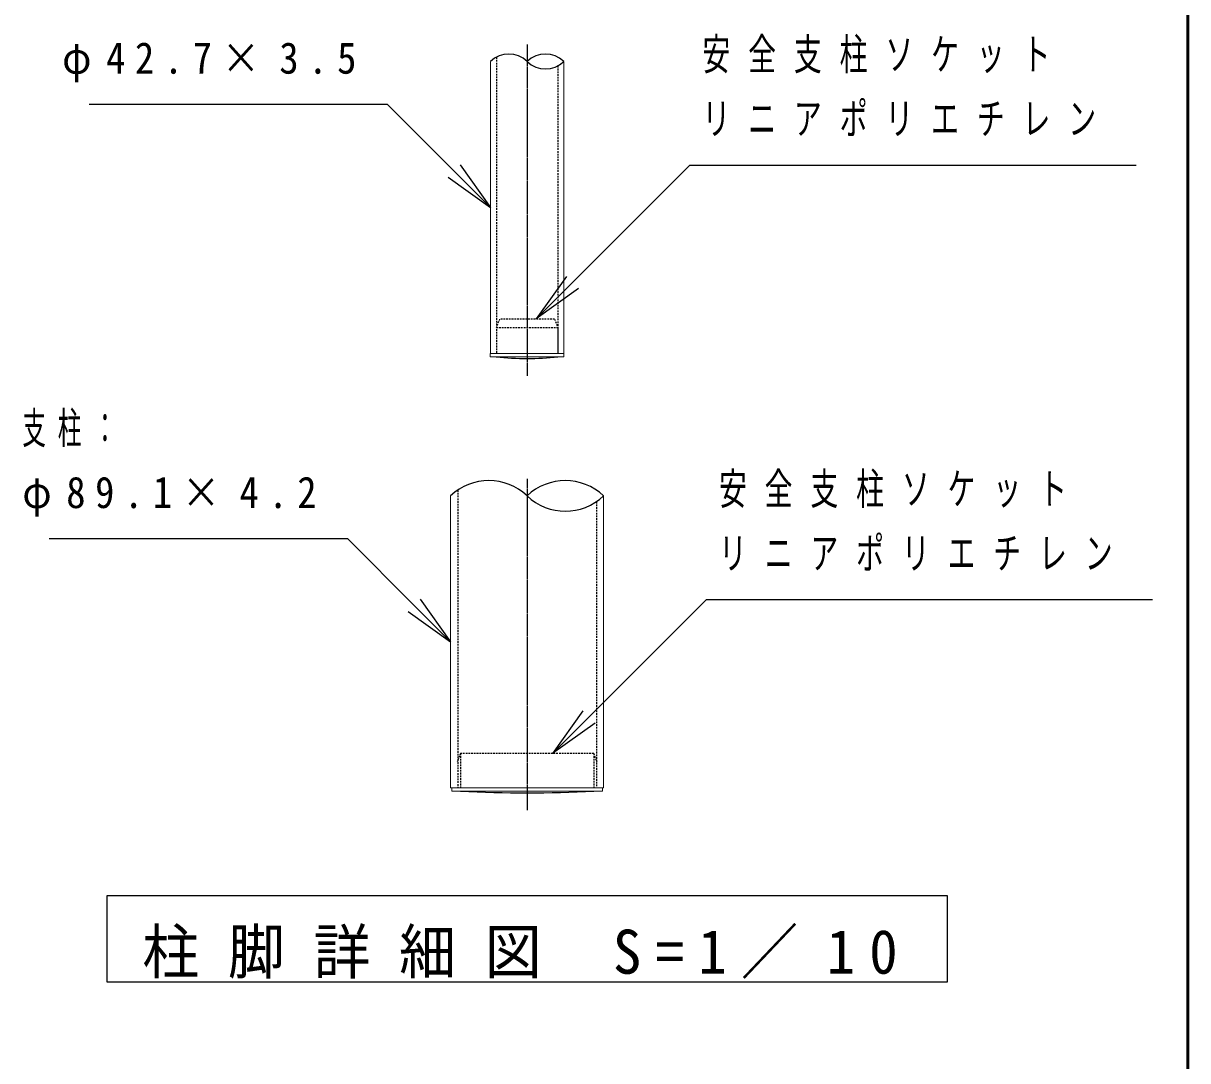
# Model space of a CAD drawing. Units: millimetres at full size, with parts at other scales. Extents: x -19540 to 51, y -990 to 13350.
# Drawn here: x -3393 to 0, y 4684 to 7706 of the extents above; entities that cross this region are included whole.
import ezdxf

# ---------------------------------------------------------------- set-up
doc = ezdxf.new("R2010")
doc.units = ezdxf.units.MM
doc.linetypes.add('USER2', pattern=[6, 3, -1, 1, -1])
doc.linetypes.add('USER4', pattern=[8, 5, -3])
for name, color, linetype, lineweight in [('A3図枠', 7, 'Continuous', 25), ('線', 2, 'Continuous', 25), ('補助', 2, 'Continuous', 13)]:
    doc.layers.add(name, color=color, linetype=linetype, lineweight=lineweight)
doc.styles.add('ＭＳ ゴシック', font='')
doc.styles.get('ＭＳ ゴシック').set_extended_font_data('MS Gothic')

msp = doc.modelspace()

# ---------------------------------------------------------------- linework, layer by layer
at = {"layer": 'A3図枠', "lineweight": 50}
msp.add_line((0, 0), (0, 13350), dxfattribs=at)
at = {"layer": '線', "color": 20, "linetype": 'USER2'}
for p, q in [((-1925, 7644.233), (-1925, 6679.233)), ((-1925, 6379.233), (-1925, 5414.233))]:
    msp.add_line(p, q, dxfattribs=at)
at = {"layer": '線', "color": 4, "linetype": 'USER4'}
for p, q in [((-2014.25, 7606.866), (-2014.25, 6744.233)), ((-1835.75, 7581.601), (-1835.75, 6744.233)), ((-2005, 6844.233), (-2015, 6819.233)), ((-1845, 6844.233), (-2005, 6844.233)), ((-1845, 6844.233), (-1835, 6819.233)), ((-2015, 6819.233), (-1835, 6819.233)), ((-1835, 6819.233), (-1835, 6744.233)), ((-2126.75, 6346.105), (-2126.75, 5479.233)), ((-1723.25, 6312.362), (-1723.25, 5479.233)), ((-2119, 5579.233), (-2128.375, 5554.233)), ((-1731, 5579.233), (-2119, 5579.233)), ((-2119, 5579.233), (-2119, 5479.233)), ((-1731, 5579.233), (-1721.625, 5554.233)), ((-1731, 5579.233), (-1731, 5479.233))]:
    msp.add_line(p, q, dxfattribs=at)
at = {"layer": '線', "color": 7, "lineweight": 13}
for p, q in [((-2031.75, 7594.233), (-2031.75, 6744.233)), ((-1818.25, 7594.233), (-1818.25, 6744.233)), ((-1817.5, 6744.233), (-2032.5, 6744.233)), ((-2032.5, 6744.233), (-2032.5, 6734.233)), ((-1817.5, 6734.233), (-2032.5, 6734.233)), ((-2031.75, 6744.233), (-1818.25, 6744.233)), ((-1817.5, 6744.233), (-1817.5, 6734.233)), ((-2147.75, 6329.233), (-2147.75, 5479.233)), ((-1702.25, 6329.233), (-1702.25, 5479.233)), ((-2147.75, 5479.233), (-1702.25, 5479.233)), ((-2144.75, 5479.233), (-1705.25, 5479.233)), ((-2144.75, 5479.233), (-2144.75, 5469.233)), ((-1705.25, 5469.233), (-2144.75, 5469.233)), ((-1705.25, 5479.233), (-1705.25, 5469.233))]:
    msp.add_line(p, q, dxfattribs=at)
at = {"layer": '線'}
for centre, radius, start, end in [((-1978.375, 7538.73), 77.003, 46.11983, 133.88017), ((-1871.625, 7538.73), 77.003, 46.11983, 133.88017), ((-1871.625, 7649.737), 77.003, 226.11983, 313.88017), ((-1925, 7541.733), 812.5, 263.64034, 276.35966), ((-2036.375, 6212.108), 161.625, 46.44154, 133.55846), ((-1813.625, 6212.108), 161.625, 46.44154, 133.55846), ((-1813.625, 6446.359), 161.625, 226.44154, 313.55846), ((-1925, 9230.333), 3766.1, 267.04726, 272.95274)]:
    msp.add_arc(centre, radius, start, end, dxfattribs=at)
at = {"layer": '補助', "lineweight": 25}
for p, q in [((-2381.75, 7469.233), (-3201.523, 7469.233)), ((-2331.75, 7469.233), (-2381.75, 7469.233)), ((-2137.816, 7275.299), (-2331.75, 7469.233)), ((-2031.75, 7169.233), (-2137.816, 7275.299)), ((-2120.138, 7292.977), (-2031.75, 7169.233)), ((-1792.763, 6950.661), (-1450.358, 7292.708)), ((-1450.358, 7292.708), (-1400.358, 7292.708)), ((-1400.358, 7292.708), (-150.23, 7292.708)), ((-2155.494, 7257.622), (-2031.75, 7169.233)), ((-1810.432, 6968.348), (-1898.885, 6844.65)), ((-1898.885, 6844.65), (-1792.763, 6950.661)), ((-1775.095, 6932.974), (-1898.885, 6844.65)), ((-2497.75, 6204.233), (-3317.523, 6204.233)), ((-2447.75, 6204.233), (-2497.75, 6204.233)), ((-2253.816, 6010.299), (-2447.75, 6204.233)), ((-2147.75, 5904.233), (-2253.816, 6010.299)), ((-2236.138, 6027.977), (-2147.75, 5904.233)), ((-1744.655, 5685.16), (-1402.25, 6027.207)), ((-1402.25, 6027.207), (-1352.25, 6027.207)), ((-1352.25, 6027.207), (-102.122, 6027.207)), ((-2271.494, 5992.622), (-2147.75, 5904.233)), ((-1762.323, 5702.847), (-1850.777, 5579.15)), ((-1850.777, 5579.15), (-1744.655, 5685.16)), ((-1726.987, 5667.473), (-1850.777, 5579.15))]:
    msp.add_line(p, q, dxfattribs=at)
msp.add_lwpolyline([(-3150, 5164.233), (-3150, 4914.233), (-700, 4914.233), (-700, 5164.233)], close=True, dxfattribs=at)

# ---------------------------------------------------------------- texts
at = {"layer": '補助', "style": 'ＭＳ ゴシック'}
for s, insert, char_height, attachment_point in [('\\T1.64;\\W0.65;安全支柱ソケット', (-1414.108, 7661.458), 91.64, 1), ('\\T1.5;\\W0.9;φ42.7×3.5', (-3279.786, 7650.483), 91.64, 1), ('\\T1.64;\\W0.65;リニアポリエチレン', (-1414.108, 7473.958), 91.64, 1), ('\\T1.5;\\W0.55;支柱：', (-3395.786, 6572.983), 91.64, 1), ('\\T1.5;\\W0.9;φ89.1×4.2', (-3395.786, 6385.483), 91.64, 1), ('\\T1.64;\\W0.65;安全支柱ソケット', (-1366, 6395.957), 91.64, 1), ('\\T1.64;\\W0.65;リニアポリエチレン', (-1366, 6208.457), 91.64, 1), ('\\T1.5;\\W0.95;柱脚詳細図\\~S=1／10', (-1925, 4922.567), 128.3, 8)]:
    msp.add_mtext(s, dxfattribs=dict(at, insert=insert, char_height=char_height, attachment_point=attachment_point))

doc.saveas('drawing.dxf')
